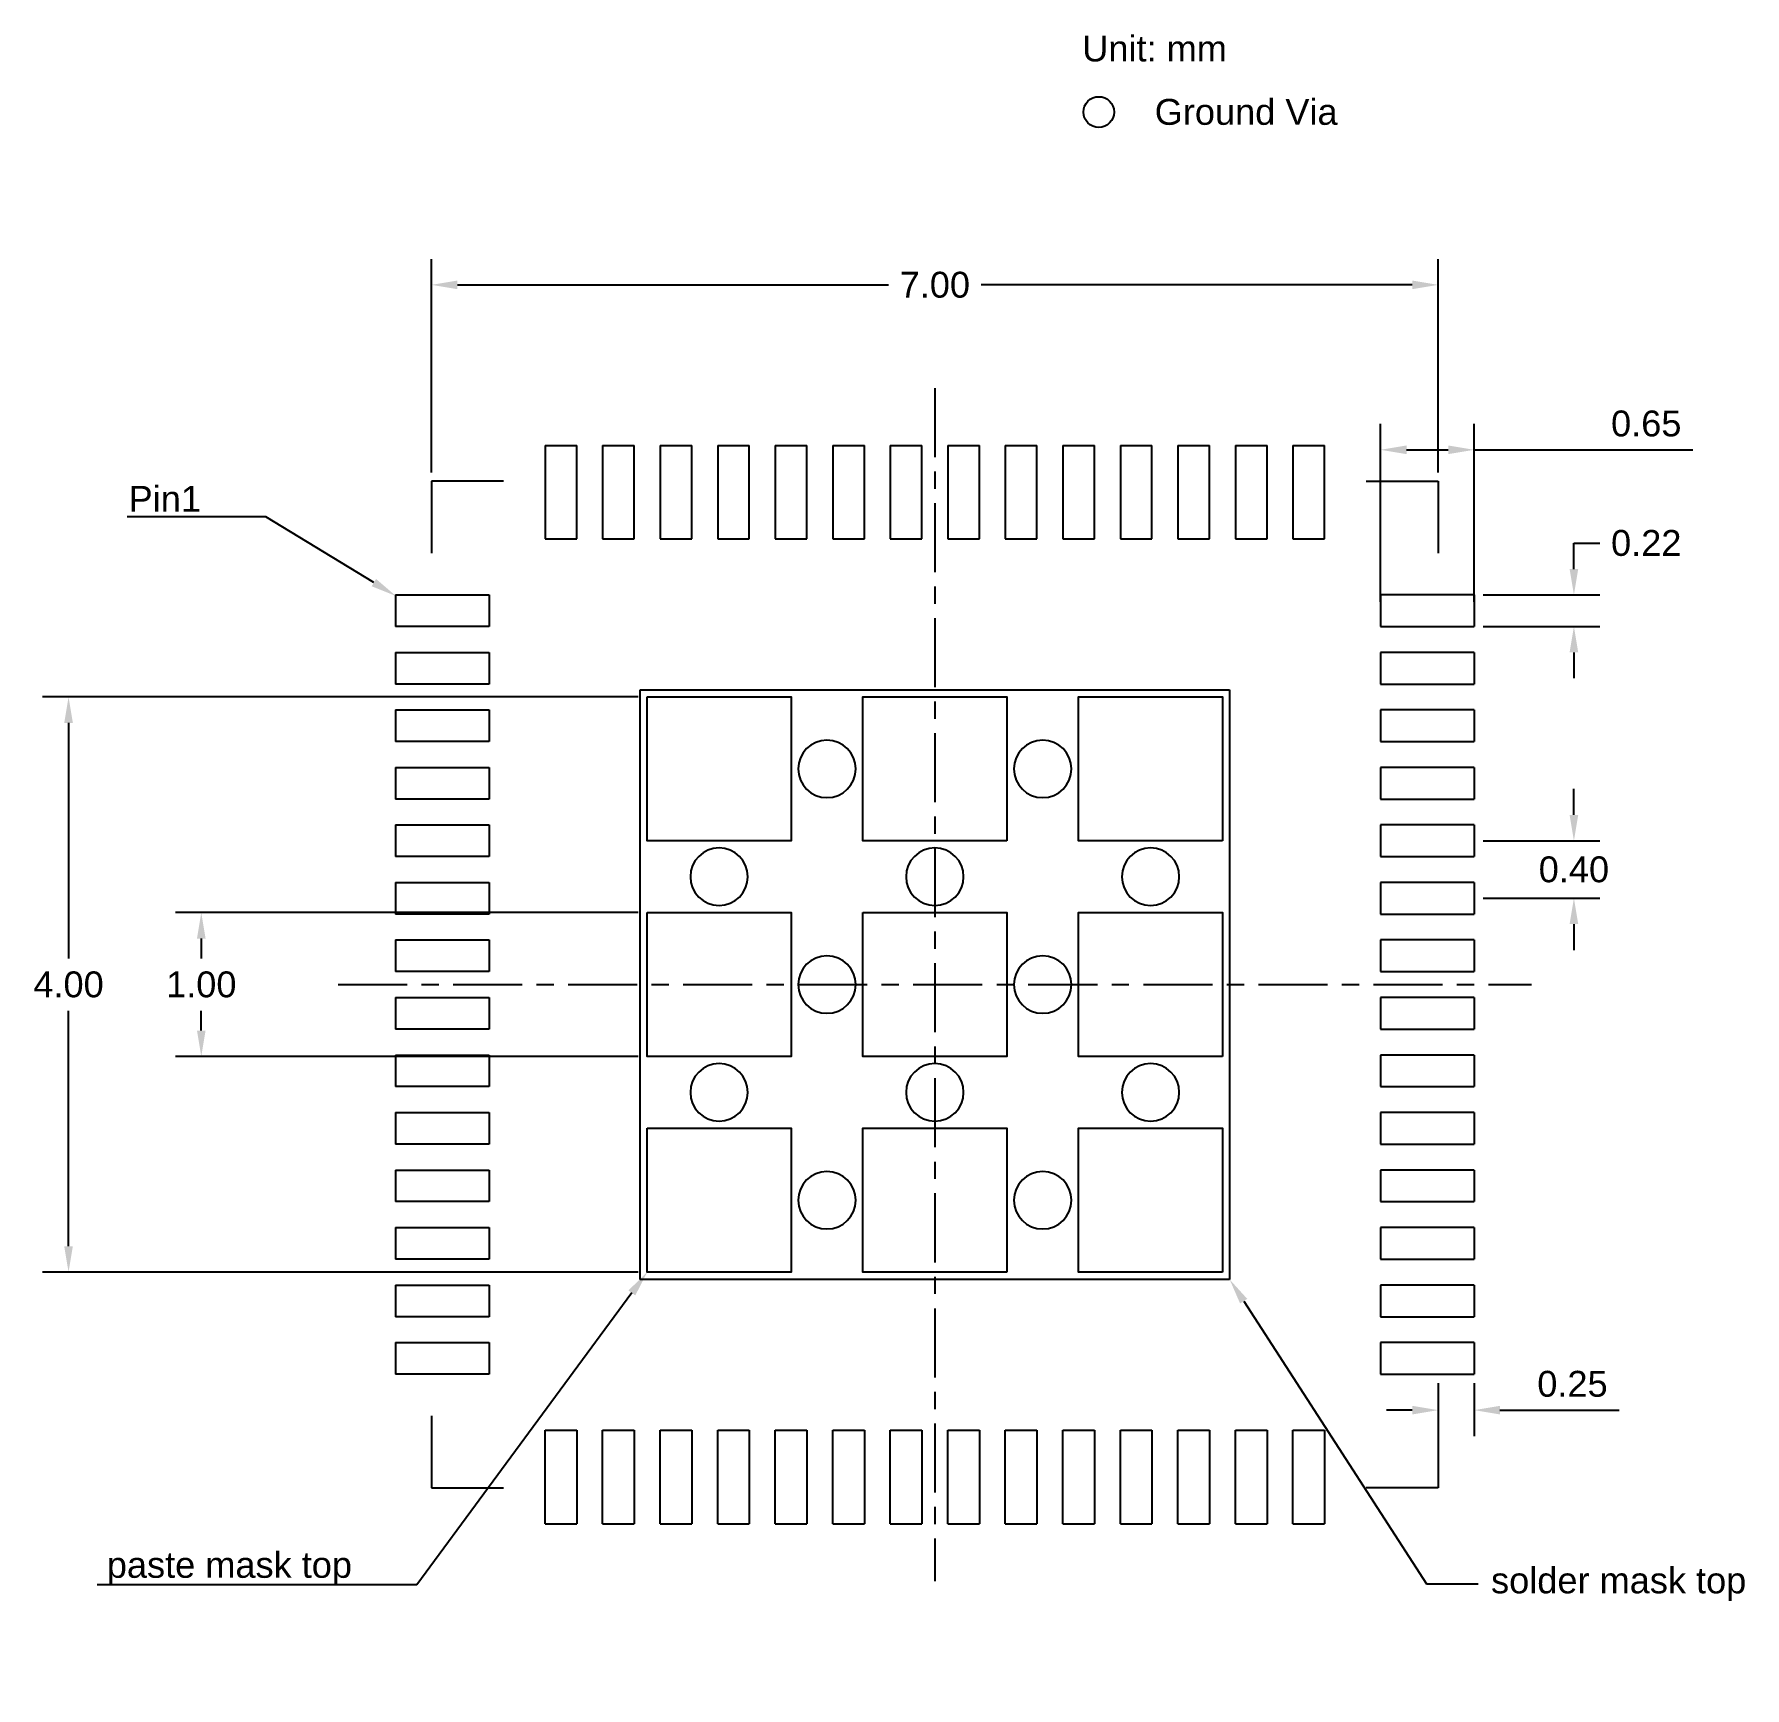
# Model space of a CAD drawing. Extents: x 12.3 to 24.2, y -1.7 to 9.8.
import ezdxf
from ezdxf import colors
from ezdxf.entities.mleader import LeaderData, LeaderLine
from ezdxf.math import Vec2, Vec3

# ---------------------------------------------------------------- set-up
doc = ezdxf.new("R2010")
doc.units = 0
doc.header["$MEASUREMENT"] = 0
doc.linetypes.add('ACAD_ISO08W100', pattern=[36, 24, -3, 6, -3])
for name, color, linetype in [('2DLINES_1', 1, 'Continuous'), ('LAYNR4', 5, 'Continuous'), ('PLACEMENT_OUTLINE_TOP', 6, 'Continuous')]:
    doc.layers.add(name, color=color, linetype=linetype)
doc.layers.add('细实线', color=7, linetype='Continuous', lineweight=15)
doc.styles.get("Standard").update_dxf_attribs({"font": 'ARIALUNI.TTF'})
doc.dimstyles.get("Standard").update_dxf_attribs({"dimtxt": 0.18, "dimasz": 0.18, "dimexe": 0.18, "dimexo": 0.0625, "dimgap": 0.09, "dimtad": 0, "dimtih": 1, "dimtoh": 1, "dimdec": 4, "dimzin": 0, "dimdsep": 46, "dimtxsty": 'Standard', "dimcen": 0.09, "dimadec": 0, "dimazin": 0, "dimtfac": 1, "dimtdec": 4, "dimtofl": 0, "dimtmove": 0, "dimatfit": 3, "dimfxl": 1, "dimtolj": 1, "dimtzin": 0, "dimarcsym": 0})

# ---------------------------------------------------------------- blocks, each defined once
blk = doc.blocks.new('*D8')
at = {"color": 0, "linetype": 'Continuous', "lineweight": -2, "transparency": 16777216}
for p, q in [((15.103, 6.792), (15.103, 8.276)), ((22.103, 6.792), (22.103, 8.276)), ((15.283, 8.096), (18.28, 8.096)), ((21.923, 8.096), (18.926, 8.096))]:
    blk.add_line(p, q, dxfattribs=at)
at = {"color": 0, "linetype": 'Continuous', "transparency": 16777216}
for points in [[(15.283, 8.126), (15.283, 8.066), (15.103, 8.096)], [(21.923, 8.126), (21.923, 8.066), (22.103, 8.096)]]:
    blk.add_solid(points, dxfattribs=at)
at = {"layer": 'Defpoints', "color": 0, "linetype": 'Continuous', "transparency": 16777216}
for p in [(22.103, 8.096), (15.103, 6.73), (22.103, 6.73)]:
    blk.add_point(p, dxfattribs=at)
at = {"color": 0, "linetype": 'Continuous', "transparency": 16777216, "insert": (18.603, 8.096), "char_height": 0.18, "attachment_point": 5}
blk.add_mtext('\\A1;7.00', dxfattribs=at)
blk = doc.blocks.new('*D10')
at = {"color": 0, "linetype": 'Continuous', "lineweight": -2, "transparency": 16777216}
for p, q in [((16.54, 5.23), (12.399, 5.23)), ((12.579, 5.05), (12.579, 3.412)), ((12.579, 1.41), (12.579, 3.048)), ((16.54, 1.23), (12.399, 1.23))]:
    blk.add_line(p, q, dxfattribs=at)
at = {"color": 0, "linetype": 'Continuous', "transparency": 16777216}
for points in [[(12.549, 5.05), (12.609, 5.05), (12.579, 5.23)], [(12.549, 1.41), (12.609, 1.41), (12.579, 1.23)]]:
    blk.add_solid(points, dxfattribs=at)
at = {"layer": 'Defpoints', "color": 0, "linetype": 'Continuous', "transparency": 16777216}
for p in [(12.579, 5.23), (16.603, 5.23), (16.603, 1.23)]:
    blk.add_point(p, dxfattribs=at)
at = {"color": 0, "linetype": 'Continuous', "transparency": 16777216, "insert": (12.579, 3.23), "char_height": 0.18, "attachment_point": 5}
blk.add_mtext('\\A1;4.00', dxfattribs=at)
blk = doc.blocks.new('*D11')
at = {"color": 0, "linetype": 'Continuous', "lineweight": -2, "transparency": 16777216}
for p, q in [((16.54, 3.73), (13.322, 3.73)), ((13.502, 3.55), (13.502, 3.412)), ((13.502, 2.91), (13.502, 3.048)), ((16.54, 2.73), (13.322, 2.73))]:
    blk.add_line(p, q, dxfattribs=at)
at = {"color": 0, "linetype": 'Continuous', "transparency": 16777216}
for points in [[(13.472, 3.55), (13.532, 3.55), (13.502, 3.73)], [(13.472, 2.91), (13.532, 2.91), (13.502, 2.73)]]:
    blk.add_solid(points, dxfattribs=at)
at = {"layer": 'Defpoints', "color": 0, "linetype": 'Continuous', "transparency": 16777216}
for p in [(16.603, 3.73), (13.502, 2.73), (16.603, 2.73)]:
    blk.add_point(p, dxfattribs=at)
at = {"color": 0, "linetype": 'Continuous', "transparency": 16777216, "insert": (13.502, 3.23), "char_height": 0.18, "attachment_point": 5}
blk.add_mtext('\\A1;1.00', dxfattribs=at)
blk = doc.blocks.new('*D12')
at = {"color": 0, "lineweight": -2, "transparency": 16777216}
for p, q in [((21.703, 5.892), (21.703, 7.129)), ((22.353, 5.892), (22.353, 7.129)), ((21.883, 6.949), (22.173, 6.949)), ((22.353, 6.949), (23.874, 6.949))]:
    blk.add_line(p, q, dxfattribs=at)
at = {"color": 0, "transparency": 16777216}
for points in [[(21.883, 6.979), (21.883, 6.919), (21.703, 6.949)], [(22.173, 6.979), (22.173, 6.919), (22.353, 6.949)]]:
    blk.add_solid(points, dxfattribs=at)
at = {"layer": 'Defpoints', "color": 0, "transparency": 16777216}
for p in [(22.353, 6.949), (21.703, 5.83), (22.353, 5.83)]:
    blk.add_point(p, dxfattribs=at)
at = {"color": 0, "transparency": 16777216, "insert": (23.55, 7.131), "char_height": 0.18, "attachment_point": 5}
blk.add_mtext('\\A1;0.65', dxfattribs=at)
blk = doc.blocks.new('*D13')
at = {"color": 0, "linetype": 'Continuous', "lineweight": -2, "transparency": 16777216}
for p, q in [((23.047, 6.12), (23.047, 6.3)), ((23.047, 6.3), (23.227, 6.3)), ((22.415, 5.94), (23.227, 5.94)), ((22.415, 5.72), (23.227, 5.72)), ((23.047, 5.54), (23.047, 5.36))]:
    blk.add_line(p, q, dxfattribs=at)
at = {"color": 0, "linetype": 'Continuous', "transparency": 16777216}
for points in [[(23.017, 6.12), (23.077, 6.12), (23.047, 5.94)], [(23.017, 5.54), (23.077, 5.54), (23.047, 5.72)]]:
    blk.add_solid(points, dxfattribs=at)
at = {"layer": 'Defpoints', "color": 0, "linetype": 'Continuous', "transparency": 16777216}
for p in [(22.353, 5.94), (22.353, 5.72), (23.047, 5.72)]:
    blk.add_point(p, dxfattribs=at)
at = {"color": 0, "linetype": 'Continuous', "transparency": 16777216, "insert": (23.55, 6.3), "char_height": 0.18, "attachment_point": 5}
blk.add_mtext('\\A1;0.22', dxfattribs=at)
blk = doc.blocks.new('*D14')
at = {"color": 0, "linetype": 'Continuous', "lineweight": -2, "transparency": 16777216}
for p, q in [((23.047, 4.41), (23.047, 4.59)), ((22.415, 4.23), (23.227, 4.23)), ((22.415, 3.83), (23.227, 3.83)), ((23.047, 3.65), (23.047, 3.47))]:
    blk.add_line(p, q, dxfattribs=at)
at = {"color": 0, "linetype": 'Continuous', "transparency": 16777216}
for points in [[(23.017, 4.41), (23.077, 4.41), (23.047, 4.23)], [(23.017, 3.65), (23.077, 3.65), (23.047, 3.83)]]:
    blk.add_solid(points, dxfattribs=at)
at = {"layer": 'Defpoints', "color": 0, "linetype": 'Continuous', "transparency": 16777216}
for p in [(22.353, 4.23), (22.353, 3.83), (23.047, 3.83)]:
    blk.add_point(p, dxfattribs=at)
at = {"color": 0, "linetype": 'Continuous', "transparency": 16777216, "insert": (23.047, 4.03), "char_height": 0.18, "attachment_point": 5}
blk.add_mtext('\\A1;0.40', dxfattribs=at)
blk = doc.blocks.new('*D15')
at = {"color": 0, "lineweight": -2, "transparency": 16777216}
for p, q in [((22.103, 0.457), (22.103, 0.09)), ((22.353, 0.457), (22.353, 0.09)), ((21.923, 0.27), (21.743, 0.27)), ((22.533, 0.27), (23.361, 0.27))]:
    blk.add_line(p, q, dxfattribs=at)
at = {"color": 0, "transparency": 16777216}
for points in [[(21.923, 0.3), (21.923, 0.24), (22.103, 0.27)], [(22.533, 0.3), (22.533, 0.24), (22.353, 0.27)]]:
    blk.add_solid(points, dxfattribs=at)
at = {"layer": 'Defpoints', "color": 0, "transparency": 16777216}
for p in [(22.103, 0.52), (22.353, 0.52), (22.353, 0.27)]:
    blk.add_point(p, dxfattribs=at)
at = {"color": 0, "transparency": 16777216, "insert": (23.037, 0.452), "char_height": 0.18, "attachment_point": 5}
blk.add_mtext('\\A1;0.25', dxfattribs=at)

msp = doc.modelspace()

# ---------------------------------------------------------------- linework, layer by layer
at = {"linetype": 'ACAD_ISO08W100', "ltscale": 0.02}
for p, q in [((18.603, 7.378), (18.603, -0.919)), ((14.453, 3.23), (22.753, 3.23))]:
    msp.add_line(p, q, dxfattribs=at)
for p, q in [((15.893, 6.98), (15.893, 6.33)), ((15.893, 6.98), (16.113, 6.98)), ((16.113, 6.33), (16.113, 6.98)), ((16.293, 6.98), (16.293, 6.33)), ((16.293, 6.98), (16.513, 6.98)), ((16.513, 6.33), (16.513, 6.98)), ((16.693, 6.98), (16.693, 6.33)), ((16.693, 6.98), (16.913, 6.98)), ((16.913, 6.33), (16.913, 6.98)), ((17.093, 6.98), (17.093, 6.33)), ((17.093, 6.98), (17.313, 6.98)), ((17.313, 6.33), (17.313, 6.98)), ((17.493, 6.98), (17.493, 6.33)), ((17.493, 6.98), (17.713, 6.98)), ((17.713, 6.33), (17.713, 6.98)), ((17.893, 6.98), (17.893, 6.33)), ((17.893, 6.98), (18.113, 6.98)), ((18.113, 6.33), (18.113, 6.98)), ((18.293, 6.98), (18.293, 6.33)), ((18.293, 6.98), (18.513, 6.98)), ((18.513, 6.33), (18.513, 6.98)), ((18.693, 6.98), (18.693, 6.33)), ((18.693, 6.98), (18.913, 6.98)), ((18.913, 6.33), (18.913, 6.98)), ((19.093, 6.98), (19.093, 6.33)), ((19.093, 6.98), (19.313, 6.98)), ((19.313, 6.33), (19.313, 6.98)), ((19.493, 6.98), (19.493, 6.33)), ((19.493, 6.98), (19.713, 6.98)), ((19.713, 6.33), (19.713, 6.98)), ((19.893, 6.98), (19.893, 6.33)), ((19.893, 6.98), (20.113, 6.98)), ((20.113, 6.33), (20.113, 6.98)), ((20.293, 6.98), (20.293, 6.33)), ((20.293, 6.98), (20.513, 6.98)), ((20.513, 6.33), (20.513, 6.98)), ((20.693, 6.98), (20.693, 6.33)), ((20.693, 6.98), (20.913, 6.98)), ((20.913, 6.33), (20.913, 6.98)), ((21.093, 6.98), (21.093, 6.33)), ((21.093, 6.98), (21.313, 6.98)), ((21.313, 6.33), (21.313, 6.98)), ((15.893, 6.33), (16.113, 6.33)), ((16.293, 6.33), (16.513, 6.33)), ((16.693, 6.33), (16.913, 6.33)), ((17.093, 6.33), (17.313, 6.33)), ((17.493, 6.33), (17.713, 6.33)), ((17.893, 6.33), (18.113, 6.33)), ((18.293, 6.33), (18.513, 6.33)), ((18.693, 6.33), (18.913, 6.33)), ((19.093, 6.33), (19.313, 6.33)), ((19.493, 6.33), (19.713, 6.33)), ((19.893, 6.33), (20.113, 6.33)), ((20.293, 6.33), (20.513, 6.33)), ((20.693, 6.33), (20.913, 6.33)), ((21.093, 6.33), (21.313, 6.33)), ((14.853, 5.94), (15.503, 5.94)), ((14.853, 5.94), (14.853, 5.72)), ((15.503, 5.94), (15.503, 5.72)), ((22.353, 5.94), (21.703, 5.94)), ((21.703, 5.94), (21.703, 5.72)), ((22.353, 5.94), (22.353, 5.72)), ((15.503, 5.72), (14.853, 5.72)), ((21.703, 5.72), (22.353, 5.72)), ((14.853, 5.54), (15.503, 5.54)), ((14.853, 5.54), (14.853, 5.32)), ((15.503, 5.54), (15.503, 5.32)), ((22.353, 5.54), (21.703, 5.54)), ((21.703, 5.54), (21.703, 5.32)), ((22.353, 5.54), (22.353, 5.32)), ((15.503, 5.32), (14.853, 5.32)), ((16.553, 1.179), (16.553, 5.279)), ((16.553, 5.279), (18.603, 5.279)), ((18.603, 5.279), (20.653, 5.279)), ((20.653, 5.279), (20.653, 1.179)), ((21.703, 5.32), (22.353, 5.32)), ((14.853, 5.14), (15.503, 5.14)), ((14.853, 5.14), (14.853, 4.92)), ((15.503, 5.14), (15.503, 4.92)), ((22.353, 5.14), (21.703, 5.14)), ((21.703, 5.14), (21.703, 4.92)), ((22.353, 5.14), (22.353, 4.92)), ((15.503, 4.92), (14.853, 4.92)), ((21.703, 4.92), (22.353, 4.92)), ((14.853, 4.74), (15.503, 4.74)), ((14.853, 4.74), (14.853, 4.52)), ((15.503, 4.74), (15.503, 4.52)), ((22.353, 4.74), (21.703, 4.74)), ((21.703, 4.74), (21.703, 4.52)), ((22.353, 4.74), (22.353, 4.52)), ((15.503, 4.52), (14.853, 4.52)), ((21.703, 4.52), (22.353, 4.52)), ((14.853, 4.34), (15.503, 4.34)), ((14.853, 4.34), (14.853, 4.12)), ((15.503, 4.34), (15.503, 4.12)), ((22.353, 4.34), (21.703, 4.34)), ((21.703, 4.34), (21.703, 4.12)), ((22.353, 4.34), (22.353, 4.12)), ((15.503, 4.12), (14.853, 4.12)), ((21.703, 4.12), (22.353, 4.12)), ((14.853, 3.94), (15.503, 3.94)), ((14.853, 3.94), (14.853, 3.72)), ((15.503, 3.94), (15.503, 3.72)), ((22.353, 3.94), (21.703, 3.94)), ((21.703, 3.94), (21.703, 3.72)), ((22.353, 3.94), (22.353, 3.72)), ((15.503, 3.72), (14.853, 3.72)), ((21.703, 3.72), (22.353, 3.72)), ((14.853, 3.54), (15.503, 3.54)), ((14.853, 3.54), (14.853, 3.32)), ((15.503, 3.54), (15.503, 3.32)), ((22.353, 3.54), (21.703, 3.54)), ((21.703, 3.54), (21.703, 3.32)), ((22.353, 3.54), (22.353, 3.32)), ((15.503, 3.32), (14.853, 3.32)), ((21.703, 3.32), (22.353, 3.32)), ((14.853, 3.14), (15.503, 3.14)), ((14.853, 3.14), (14.853, 2.92)), ((15.503, 3.14), (15.503, 2.92)), ((22.353, 3.14), (21.703, 3.14)), ((21.703, 3.14), (21.703, 2.92)), ((22.353, 3.14), (22.353, 2.92)), ((15.503, 2.92), (14.853, 2.92)), ((21.703, 2.92), (22.353, 2.92)), ((14.853, 2.74), (15.503, 2.74)), ((14.853, 2.74), (14.853, 2.52)), ((15.503, 2.74), (15.503, 2.52)), ((22.353, 2.74), (21.703, 2.74)), ((21.703, 2.74), (21.703, 2.52)), ((22.353, 2.74), (22.353, 2.52)), ((15.503, 2.52), (14.853, 2.52)), ((21.703, 2.52), (22.353, 2.52)), ((14.853, 2.34), (15.503, 2.34)), ((14.853, 2.34), (14.853, 2.12)), ((15.503, 2.34), (15.503, 2.12)), ((22.353, 2.34), (21.703, 2.34)), ((21.703, 2.34), (21.703, 2.12)), ((22.353, 2.34), (22.353, 2.12)), ((15.503, 2.12), (14.853, 2.12)), ((21.703, 2.12), (22.353, 2.12)), ((14.853, 1.94), (15.503, 1.94)), ((14.853, 1.94), (14.853, 1.72)), ((15.503, 1.94), (15.503, 1.72)), ((22.353, 1.94), (21.703, 1.94)), ((21.703, 1.94), (21.703, 1.72)), ((22.353, 1.94), (22.353, 1.72)), ((15.503, 1.72), (14.853, 1.72)), ((21.703, 1.72), (22.353, 1.72)), ((14.853, 1.54), (15.503, 1.54)), ((14.853, 1.54), (14.853, 1.32)), ((15.503, 1.54), (15.503, 1.32)), ((22.353, 1.54), (21.703, 1.54)), ((21.703, 1.54), (21.703, 1.32)), ((22.353, 1.54), (22.353, 1.32)), ((15.503, 1.32), (14.853, 1.32)), ((21.703, 1.32), (22.353, 1.32)), ((14.853, 1.14), (15.503, 1.14)), ((14.853, 1.14), (14.853, 0.92)), ((15.503, 1.14), (15.503, 0.92)), ((20.653, 1.179), (16.553, 1.179)), ((22.353, 1.14), (21.703, 1.14)), ((21.703, 1.14), (21.703, 0.92)), ((22.353, 1.14), (22.353, 0.92)), ((15.503, 0.92), (14.853, 0.92)), ((21.703, 0.92), (22.353, 0.92)), ((14.853, 0.74), (15.503, 0.74)), ((14.853, 0.74), (14.853, 0.52)), ((15.503, 0.74), (15.503, 0.52)), ((22.353, 0.74), (21.703, 0.74)), ((21.703, 0.74), (21.703, 0.52)), ((22.353, 0.74), (22.353, 0.52)), ((15.503, 0.52), (14.853, 0.52)), ((21.703, 0.52), (22.353, 0.52)), ((15.893, -0.52), (15.893, 0.13)), ((15.893, 0.13), (16.113, 0.13)), ((16.113, 0.13), (16.113, -0.52)), ((16.293, -0.52), (16.293, 0.13)), ((16.293, 0.13), (16.513, 0.13)), ((16.513, 0.13), (16.513, -0.52)), ((16.693, -0.52), (16.693, 0.13)), ((16.693, 0.13), (16.913, 0.13)), ((16.913, 0.13), (16.913, -0.52)), ((17.093, -0.52), (17.093, 0.13)), ((17.093, 0.13), (17.313, 0.13)), ((17.313, 0.13), (17.313, -0.52)), ((17.493, -0.52), (17.493, 0.13)), ((17.493, 0.13), (17.713, 0.13)), ((17.713, 0.13), (17.713, -0.52)), ((17.893, -0.52), (17.893, 0.13)), ((17.893, 0.13), (18.113, 0.13)), ((18.113, 0.13), (18.113, -0.52)), ((18.293, -0.52), (18.293, 0.13)), ((18.293, 0.13), (18.513, 0.13)), ((18.513, 0.13), (18.513, -0.52)), ((18.693, -0.52), (18.693, 0.13)), ((18.693, 0.13), (18.913, 0.13)), ((18.913, 0.13), (18.913, -0.52)), ((19.093, -0.52), (19.093, 0.13)), ((19.093, 0.13), (19.313, 0.13)), ((19.313, 0.13), (19.313, -0.52)), ((19.493, -0.52), (19.493, 0.13)), ((19.493, 0.13), (19.713, 0.13)), ((19.713, 0.13), (19.713, -0.52)), ((19.893, -0.52), (19.893, 0.13)), ((19.893, 0.13), (20.113, 0.13)), ((20.113, 0.13), (20.113, -0.52)), ((20.293, -0.52), (20.293, 0.13)), ((20.293, 0.13), (20.513, 0.13)), ((20.513, 0.13), (20.513, -0.52)), ((20.693, -0.52), (20.693, 0.13)), ((20.693, 0.13), (20.913, 0.13)), ((20.913, 0.13), (20.913, -0.52)), ((21.093, -0.52), (21.093, 0.13)), ((21.093, 0.13), (21.313, 0.13)), ((21.313, 0.13), (21.313, -0.52)), ((15.893, -0.52), (16.113, -0.52)), ((16.293, -0.52), (16.513, -0.52)), ((16.693, -0.52), (16.913, -0.52)), ((17.093, -0.52), (17.313, -0.52)), ((17.493, -0.52), (17.713, -0.52)), ((17.893, -0.52), (18.113, -0.52)), ((18.293, -0.52), (18.513, -0.52)), ((18.693, -0.52), (18.913, -0.52)), ((19.093, -0.52), (19.313, -0.52)), ((19.493, -0.52), (19.713, -0.52)), ((19.893, -0.52), (20.113, -0.52)), ((20.293, -0.52), (20.513, -0.52)), ((20.693, -0.52), (20.913, -0.52)), ((21.093, -0.52), (21.313, -0.52))]:
    msp.add_line(p, q)
at = {"layer": '2DLINES_1'}
for p, q in [((15.603, 6.73), (15.103, 6.73)), ((15.103, 6.73), (15.103, 6.23)), ((21.603, 6.73), (22.103, 6.73)), ((22.103, 6.73), (22.103, 6.23)), ((15.103, 0.23), (15.103, -0.27)), ((22.103, 0.23), (22.103, -0.27)), ((15.103, -0.27), (15.603, -0.27)), ((22.103, -0.27), (21.603, -0.27))]:
    msp.add_line(p, q, dxfattribs=at)
at = {"layer": 'LAYNR4'}
for points in [[(16.603, 5.23), (17.603, 5.23), (17.603, 4.23), (16.603, 4.23), (16.603, 5.23)], [(19.103, 4.23), (18.103, 4.23), (18.103, 5.23), (19.103, 5.23), (19.103, 4.23)], [(20.603, 4.23), (19.603, 4.23), (19.603, 5.23), (20.603, 5.23), (20.603, 4.23)], [(16.603, 3.73), (17.603, 3.73), (17.603, 2.73), (16.603, 2.73), (16.603, 3.73)], [(18.103, 3.73), (19.103, 3.73), (19.103, 2.73), (18.103, 2.73), (18.103, 3.73)], [(20.603, 2.73), (19.603, 2.73), (19.603, 3.73), (20.603, 3.73), (20.603, 2.73)], [(16.603, 2.23), (17.603, 2.23), (17.603, 1.23), (16.603, 1.23), (16.603, 2.23)], [(19.103, 1.23), (18.103, 1.23), (18.103, 2.23), (19.103, 2.23), (19.103, 1.23)], [(20.603, 1.23), (19.603, 1.23), (19.603, 2.23), (20.603, 2.23), (20.603, 1.23)]]:
    msp.add_lwpolyline(points, close=True, dxfattribs=at)
at = {"layer": 'PLACEMENT_OUTLINE_TOP'}
msp.add_circle((19.743, 9.298), 0.107, dxfattribs=at)
for centre, start, end in [((17.853, 4.73), 0, 180), ((19.353, 4.73), 0, 180), ((17.853, 4.73), 180, 0), ((19.353, 4.73), 180, 0), ((17.103, 3.98), 0, 180), ((18.603, 3.98), 0, 180), ((20.103, 3.98), 0, 180), ((17.103, 3.98), 180, 0), ((18.603, 3.98), 180, 0), ((20.103, 3.98), 180, 0), ((17.853, 3.23), 0, 180), ((19.353, 3.23), 0, 180), ((17.853, 3.23), 180, 0), ((19.353, 3.23), 180, 0), ((17.103, 2.48), 0, 180), ((18.603, 2.48), 0, 180), ((20.103, 2.48), 0, 180), ((17.103, 2.48), 180, 0), ((18.603, 2.48), 180, 0), ((20.103, 2.48), 180, 0), ((17.853, 1.73), 0, 180), ((19.353, 1.73), 0, 180), ((17.853, 1.73), 180, 0), ((19.353, 1.73), 180, 0)]:
    msp.add_arc(centre, 0.2, start, end, dxfattribs=at)

# ---------------------------------------------------------------- texts
at = {"layer": '细实线', "char_height": 0.18}
for s, width, insert, attachment_point in [('Unit: mm', 2.88047, (19.628, 9.83), 1), ('Ground Via', 2.41134, (20.132, 9.298), 4)]:
    msp.add_mtext_dynamic_manual_height_columns(s, width=width, gutter_width=12.5, heights=[0], dxfattribs=dict(at, insert=insert, attachment_point=attachment_point))

# ---------------------------------------------------------------- dimensions: what is measured, and where the dimension line sits
at = {"linetype": 'Continuous'}
dim = msp.add_linear_dim(base=(22.103, 8.096), p1=(15.103, 6.73), p2=(22.103, 6.73), dimstyle='Standard', override={"dimdec": 2}, dxfattribs=at)
dim.commit()
dim.dimension.update_dxf_attribs({"geometry": '*D8', "text_midpoint": (18.603, 8.096), "dimtype": 160})
dim = msp.add_linear_dim(base=(22.353, 6.949), p1=(21.703, 5.83), p2=(22.353, 5.83), dimstyle='Standard', override={"dimtad": 1, "dimdec": 2})
dim.commit()
dim.dimension.update_dxf_attribs({"geometry": '*D12', "text_midpoint": (23.55, 6.949), "dimtype": 160})
for base, p1, p2, picture, middle in [((23.047, 5.72), (22.353, 5.94), (22.353, 5.72), '*D13', (23.55, 6.3)), ((12.579, 5.23), (16.603, 1.23), (16.603, 5.23), '*D10', (12.579, 3.23)), ((23.047, 3.83), (22.353, 4.23), (22.353, 3.83), '*D14', (23.047, 4.03)), ((13.502, 2.73), (16.603, 3.73), (16.603, 2.73), '*D11', (13.502, 3.23))]:
    dim = msp.add_linear_dim(base=base, p1=p1, p2=p2, angle=90, dimstyle='Standard', override={"dimdec": 2}, dxfattribs=at)
    dim.commit()
    dim.dimension.update_dxf_attribs({"geometry": picture, "text_midpoint": middle, "dimtype": 160})
dim = msp.add_linear_dim(base=(22.353, 0.27), p1=(22.103, 0.52), p2=(22.353, 0.52), dimstyle='Standard', override={"dimtad": 1, "dimdec": 2})
dim.commit()
dim.dimension.update_dxf_attribs({"geometry": '*D15', "text_midpoint": (23.037, 0.452)})

# ---------------------------------------------------------------- leaders
ml = msp.add_multileader_mtext('Standard')
ml.set_content('Pin1', color=256)
ml.set_leader_properties()
ml.build(insert=Vec2(0, 0))
ml.multileader.update_dxf_attribs({"text_right_attachment_type": 6, "dogleg_length": 0.36, "arrow_head_size": 0.18})
ctx = ml.context
ctx.base_point, ctx.char_height, ctx.arrow_head_size, ctx.landing_gap_size, ctx.plane_origin = Vec3(12.972, 6.608), 0.18, 0.18, 0.09, Vec3(14.856, 5.932)
ctx.right_attachment, ctx.text_align_type = 6, 2
notes = []
notes.append((ctx, [(1, (1, 1, 0), (13.95, 6.482), (-1, 0), 0.36, [(0, [(14.856, 5.932)], 0, [])])]))
ctx.mtext.insert, ctx.mtext.alignment, ctx.mtext.flow_direction = Vec3(13.5, 6.698), 3, 5
ml = msp.add_multileader_mtext('Standard', dxfattribs=at)
ml.set_content('solder mask top', color=256)
ml.set_leader_properties()
ml.build(insert=Vec2(0, 0))
ml.multileader.update_dxf_attribs({"text_right_attachment_type": 6, "dogleg_length": 0.36, "arrow_head_size": 0.18})
ctx = ml.context
ctx.base_point, ctx.char_height, ctx.arrow_head_size, ctx.landing_gap_size, ctx.plane_origin = Vec3(22.381, -0.939), 0.18, 0.18, 0.09, Vec3(20.657, 1.179)
ctx.right_attachment = 6
notes.append((ctx, [(0, (1, 1, 0), (22.021, -0.939), (1, 0), 0.36, [(0, [(20.653, 1.179)], 0, [])])]))
ctx.mtext.insert, ctx.mtext.flow_direction = Vec3(22.471, -0.824), 5
at = {"layer": 'LAYNR4'}
ml = msp.add_multileader_mtext('Standard', dxfattribs=at)
ml.set_content('paste mask top', color=256)
ml.set_leader_properties()
ml.build(insert=Vec2(0, 0))
ml.multileader.update_dxf_attribs({"text_right_attachment_type": 6, "dogleg_length": 0.36, "arrow_head_size": 0.18})
ctx = ml.context
ctx.base_point, ctx.char_height, ctx.arrow_head_size, ctx.landing_gap_size, ctx.plane_origin = Vec3(12.782, -0.831), 0.18, 0.18, 0.09, Vec3(16.62, 1.257)
ctx.right_attachment, ctx.text_align_type = 6, 2
notes.append((ctx, [(0, (1, 1, 0), (15, -0.946), (-1, 0), 0.36, [(0, [(16.603, 1.23)], 0, [])])]))
ctx.mtext.insert, ctx.mtext.alignment, ctx.mtext.flow_direction = Vec3(14.55, -0.716), 3, 5
for ctx, leaders in notes:
    for number, flags, end, landing, length, lines in leaders:
        leader = LeaderData()
        leader.index, (leader.has_last_leader_line, leader.has_dogleg_vector, leader.attachment_direction) = number, flags
        leader.last_leader_point, leader.dogleg_vector, leader.dogleg_length = Vec3(end), Vec3(landing), length
        for number, points, colour, breaks in lines:
            line = LeaderLine()
            line.index, line.vertices, line.color, line.breaks = number, Vec3.list(points), colors.encode_raw_color(colour), breaks
            leader.lines.append(line)
        ctx.leaders.append(leader)

doc.saveas('drawing.dxf')
